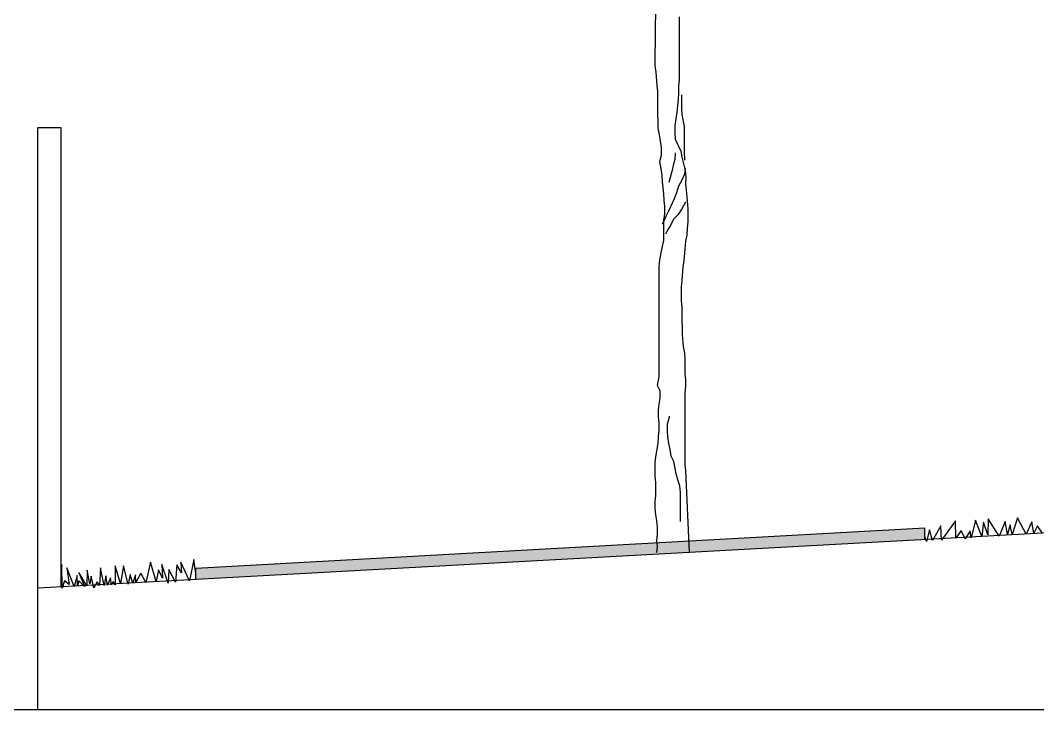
# Model space of a CAD drawing. Header units: millimetres. Extents: x 92.2 to 172.4, y 6.8 to 63.1.
# Drawn here: x 130.434 to 134.856, y 31.721 to 34.714 of the extents above; entities that cross this region are included whole.
import ezdxf

# ---------------------------------------------------------------- set-up
doc = ezdxf.new("R2010")
doc.units = ezdxf.units.MM
doc.layers.add('VEGETAÇÃO', color=64, linetype='Continuous')
doc.layers.add('VERDE', color=92, linetype='Continuous')

# ---------------------------------------------------------------- blocks, each defined once
blk = doc.blocks.new('A$C6B776F95')
for points in [[(2035.6, 0), (2037.7, 22.7), (2035.6, 45.3), (2037.7, 68), (2037.7, 94.7), (2035.7, 119.4), (2031.6, 142.1), (2029.6, 166.8), (2029.6, 191.5), (2031.7, 214.2), (2031.7, 263.6), (2029.7, 286.3), (2029.7, 337.7), (2031.8, 360.4), (2040.1, 409.8), (2042.2, 434.5), (2044.2, 461.3), (2044.3, 486), (2042.2, 510.7), (2042.3, 535.4), (2044.3, 558.1), (2048.5, 580.7), (2048.5, 607.5), (2038.2, 628.1), (2044.4, 661), (2044.8, 1075), (2046.9, 1099.7), (2055.2, 1145), (2061.4, 1171.8), (2061.4, 1247.9), (2065.6, 1272.7), (2065.6, 1299.4), (2063.6, 1322.1), (2061.5, 1346.8), (2057.5, 1392.1), (2055.4, 1416.8), (2051.3, 1441.5), (2047.2, 1468.3), (2053.4, 1493), (2053.5, 1521.9), (2049.4, 1546.6), (2045.3, 1569.2), (2041.2, 1593.9), (2041.2, 1620.7), (2039.2, 1645.4), (2039.2, 1731.9), (2037.2, 1754.6), (2033.1, 1804), (2029, 1828.7), (2029.1, 1882.3), (2031.2, 1911.1), (2031.3, 2092.3)], [(2119.8, 2011.9), (2119.6, 1775.1), (2117.5, 1752.4), (2117.5, 1725.7), (2115.4, 1703), (2111.2, 1653.6), (2103, 1604.2), (2102.9, 1577.4), (2105, 1552.7), (2125.5, 1507.4), (2129.6, 1484.7), (2141.9, 1435.3), (2144, 1410.6), (2143.9, 1383.8), (2146, 1361.1), (2148, 1336.4), (2152.1, 1291.1), (2152, 1241.7), (2150, 1219), (2147.9, 1192.3), (2143.7, 1169.6), (2139.6, 1124.3), (2137.5, 1097.5), (2133.4, 1072.8), (2129.2, 1023.4), (2127.1, 996.6), (2127.1, 945.2), (2129.1, 922.5), (2129.1, 869), (2131.1, 846.3), (2131.1, 819.5), (2135.1, 774.2), (2139.2, 749.5), (2141.3, 724.8), (2141.2, 671.3), (2143.3, 648.6), (2143.2, 623.9), (2141.2, 599.2), (2140.9, 331.5), (2143, 308.8), (2157.2, 0.9)], [(2127.8, 1719.5), (2127.7, 1668), (2129.8, 1645.3), (2138, 1600), (2137.9, 1501.2), (2139.9, 1478.5), (2139.9, 1474.4)], [(2104.9, 1501.2), (2102.8, 1476.5), (2096.6, 1453.9), (2092.5, 1431.2), (2086.3, 1408.6), (2080.1, 1390)], [(2141.9, 1445.6), (2139.9, 1420.9), (2129.5, 1398.2), (2117.2, 1375.6), (2108.9, 1350.9), (2100.6, 1328.2), (2080, 1282.9), (2069.7, 1262.4), (2059.4, 1239.7), (2055.2, 1233.5)], [(2143.9, 1315.8), (2129.4, 1291.1), (2115, 1268.5), (2098.5, 1252), (2088.2, 1231.4), (2075.8, 1210.9), (2067.6, 1196.5)], [(2124.2, 117.3), (2124.3, 226.4), (2122.3, 251.2), (2114.1, 273.8), (2107.9, 296.5), (2099.7, 341.8), (2089.5, 362.4), (2085.4, 387.1), (2081.3, 409.8), (2077.2, 434.5), (2075.1, 457.1), (2075.2, 483.9), (2083.4, 508.6), (2083.4, 512.7)]]:
    blk.add_lwpolyline(points)

msp = doc.modelspace()

# ---------------------------------------------------------------- hatches: boundary and pattern name
for points in [[(133.3393, 32.4533), (133.3416, 32.4034), (134.3659, 32.4596), (134.3659, 32.5096)], [(133.3416, 32.4034), (133.3393, 32.4533), (131.1978, 32.3356), (131.1978, 32.2856)]]:
    msp.add_hatch(color=30).paths.add_polyline_path(points)

# ---------------------------------------------------------------- linework, layer by layer
for p, q in [((130.5098, 31.7208), (130.5098, 34.2479)), ((130.5098, 34.2479), (130.6098, 34.2479)), ((130.6098, 34.2479), (130.6098, 32.2534)), ((135.0098, 32.495), (130.5098, 32.2479)), ((127.3249, 31.7208), (160.5098, 31.7208))]:
    msp.add_line(p, q)
at = {"color": 30}
for p, q in [((131.1978, 32.3356), (134.3659, 32.5096)), ((134.3659, 32.4596), (134.3659, 32.5096)), ((131.1978, 32.2856), (131.1978, 32.3356))]:
    msp.add_line(p, q, dxfattribs=at)
at = {"layer": 'VERDE'}
for points in [[(134.8757, 32.4889), (134.8558, 32.519), (134.8394, 32.4869), (134.8315, 32.5359), (134.8058, 32.4825), (134.7682, 32.5532), (134.7461, 32.4818), (134.736, 32.5228), (134.7252, 32.4833), (134.7144, 32.5372), (134.6893, 32.4735), (134.641, 32.5488), (134.6396, 32.4799), (134.621, 32.5347), (134.614, 32.4721), (134.5867, 32.5432), (134.5675, 32.4668), (134.5632, 32.4978), (134.5417, 32.4628), (134.5242, 32.4982), (134.5, 32.4657), (134.4985, 32.541), (134.4381, 32.4571), (134.4347, 32.5193), (134.3992, 32.455), (134.3863, 32.501), (134.3734, 32.451), (134.3659, 32.4721)], [(131.1978, 32.3125), (131.1887, 32.3722), (131.1703, 32.2802), (131.1321, 32.3613), (131.1346, 32.3147), (131.1145, 32.3499), (131.1083, 32.2742), (131.0792, 32.3298), (131.0773, 32.2699), (131.0494, 32.3516), (131.0527, 32.292), (131.0351, 32.3274), (131.0249, 32.2775), (130.9995, 32.3618), (130.9806, 32.2724), (130.958, 32.3128), (130.9368, 32.2726), (130.9349, 32.3063), (130.9239, 32.2693), (130.9114, 32.3076), (130.9034, 32.2656), (130.8834, 32.345), (130.8694, 32.2689)], [(130.8694, 32.2689), (130.8468, 32.3458), (130.8471, 32.2629), (130.8378, 32.2773), (130.8302, 32.262), (130.8263, 32.2936), (130.8132, 32.261), (130.8067, 32.3011), (130.7983, 32.2602), (130.7835, 32.3359), (130.7792, 32.2592), (130.7677, 32.2755), (130.7543, 32.2493), (130.743, 32.2997), (130.7362, 32.2674), (130.7245, 32.3263), (130.724, 32.2583), (130.6889, 32.3158), (130.7135, 32.2556), (130.6888, 32.2797), (130.6836, 32.2582), (130.6811, 32.3027), (130.6688, 32.2552), (130.6367, 32.3364), (130.647, 32.2647), (130.627, 32.2806), (130.616, 32.2481), (130.6147, 32.35), (130.6098, 32.3207)]]:
    msp.add_lwpolyline(points, dxfattribs=at)

# ---------------------------------------------------------------- block references
at = {"layer": 'VEGETAÇÃO', "color": 30, "xscale": 0.001156395325779158, "yscale": 0.001156395325779158, "zscale": 0.001156395325779158}
msp.add_blockref('A$C6B776F95', (130.847, 32.4024), dxfattribs=at)

doc.saveas('drawing.dxf')
